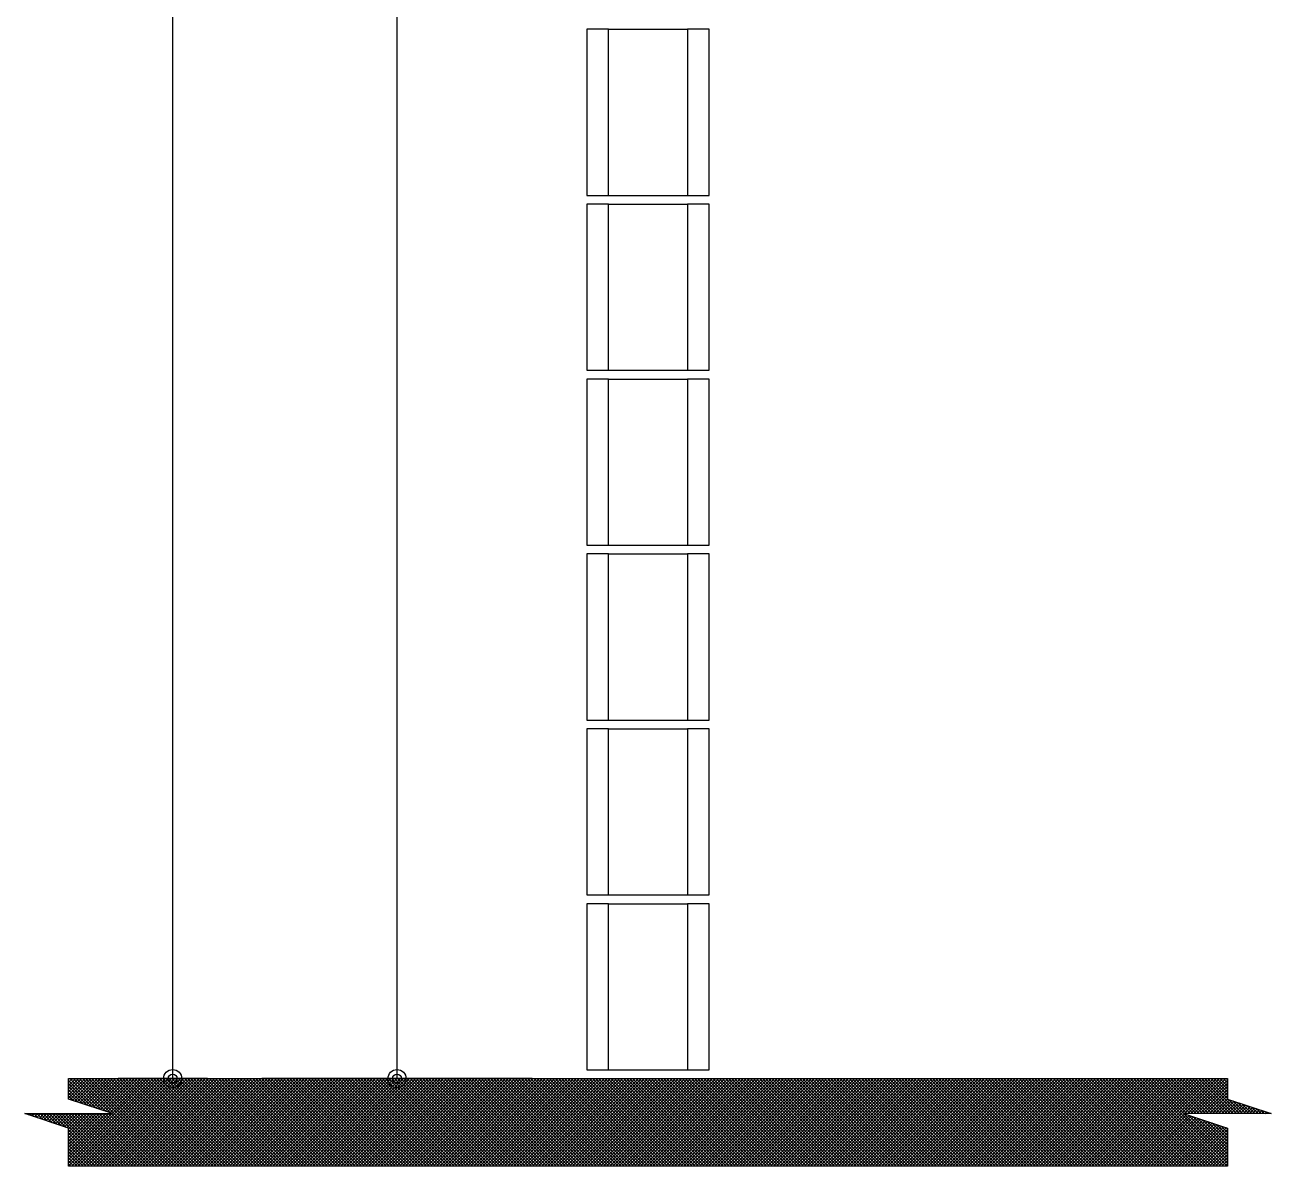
# Model space of a CAD drawing. Extents: x 0 to 119, y 0 to 84.
# Drawn here: x 7.16 to 12.86, y 35.21 to 40.43 of the extents above; entities that cross this region are included whole.
import ezdxf

# ---------------------------------------------------------------- set-up
doc = ezdxf.new("R2010")
doc.units = 0
doc.header["$MEASUREMENT"] = 0
for name, color, linetype in [('10', 252, 'CONTINUOUS'), ('29', 9, 'CONTINUOUS'), ('32', 250, 'CONTINUOUS'), ('6', 178, 'CONTINUOUS')]:
    doc.layers.add(name, color=color, linetype=linetype)

msp = doc.modelspace()

# ---------------------------------------------------------------- linework, layer by layer
at = {"layer": '10', "color": 252, "linetype": 'Continuous'}
for p, q in [((9.833215, 40.409004), (10.193215, 40.409004)), ((9.833215, 39.649004), (10.193215, 39.649004)), ((9.833215, 39.609004), (10.193215, 39.609004)), ((9.833215, 38.849004), (10.193215, 38.849004)), ((9.833215, 38.809004), (10.193215, 38.809004)), ((9.833215, 38.049004), (10.193215, 38.049004)), ((9.833215, 38.009004), (10.193215, 38.009004)), ((9.833215, 37.249004), (10.193215, 37.249004)), ((9.833215, 37.209004), (10.193215, 37.209004)), ((9.833215, 36.449004), (10.193215, 36.449004)), ((9.833215, 36.409004), (10.193215, 36.409004)), ((9.833215, 35.649004), (10.193215, 35.649004))]:
    msp.add_line(p, q, dxfattribs=at)
for points in [[(9.733215, 39.649004), (9.833215, 39.649004), (9.833215, 40.409004), (9.733215, 40.409004), (9.733215, 39.649004)], [(10.193215, 39.649004), (10.293215, 39.649004), (10.293215, 40.409004), (10.193215, 40.409004), (10.193215, 39.649004)], [(9.733215, 38.849004), (9.833215, 38.849004), (9.833215, 39.609004), (9.733215, 39.609004), (9.733215, 38.849004)], [(10.193215, 38.849004), (10.293215, 38.849004), (10.293215, 39.609004), (10.193215, 39.609004), (10.193215, 38.849004)], [(9.733215, 38.049004), (9.833215, 38.049004), (9.833215, 38.809004), (9.733215, 38.809004), (9.733215, 38.049004)], [(10.193215, 38.049004), (10.293215, 38.049004), (10.293215, 38.809004), (10.193215, 38.809004), (10.193215, 38.049004)], [(9.733215, 37.249004), (9.833215, 37.249004), (9.833215, 38.009004), (9.733215, 38.009004), (9.733215, 37.249004)], [(10.193215, 37.249004), (10.293215, 37.249004), (10.293215, 38.009004), (10.193215, 38.009004), (10.193215, 37.249004)], [(9.733215, 36.449004), (9.833215, 36.449004), (9.833215, 37.209004), (9.733215, 37.209004), (9.733215, 36.449004)], [(10.193215, 36.449004), (10.293215, 36.449004), (10.293215, 37.209004), (10.193215, 37.209004), (10.193215, 36.449004)], [(9.733215, 35.649004), (9.833215, 35.649004), (9.833215, 36.409004), (9.733215, 36.409004), (9.733215, 35.649004)], [(10.193215, 35.649004), (10.293215, 35.649004), (10.293215, 36.409004), (10.193215, 36.409004), (10.193215, 35.649004)]]:
    msp.add_lwpolyline(points, dxfattribs=at)
at = {"layer": '29', "color": 9, "linetype": 'Continuous'}
for p, q in [((7.362879, 35.209004), (7.763139, 35.609004)), ((7.362879, 35.222886), (7.748997, 35.609004)), ((7.362879, 35.237028), (7.734855, 35.609004)), ((7.362879, 35.519871), (7.452012, 35.609004)), ((7.362879, 35.534013), (7.43787, 35.609004)), ((7.362879, 35.548155), (7.423728, 35.609004)), ((7.362879, 35.562298), (7.409586, 35.609004)), ((7.362879, 35.57644), (7.395444, 35.609004)), ((7.362879, 35.590582), (7.381302, 35.609004)), ((7.362879, 35.604724), (7.367159, 35.609004)), ((7.362879, 35.600929), (7.490766, 35.473042)), ((7.362879, 35.586787), (7.469553, 35.480113)), ((7.362879, 35.572645), (7.44834, 35.487184)), ((7.368946, 35.609004), (7.511979, 35.465971)), ((7.370335, 35.513185), (7.466154, 35.609004)), ((7.377281, 35.209004), (7.777281, 35.609004)), ((7.380942, 35.50965), (7.480297, 35.609004)), ((7.383088, 35.609004), (7.533193, 35.4589)), ((7.391423, 35.209004), (7.791423, 35.609004)), ((7.391549, 35.506114), (7.494439, 35.609004)), ((7.39723, 35.609004), (7.554406, 35.451829)), ((7.402155, 35.502579), (7.508581, 35.609004)), ((7.405566, 35.209004), (7.805566, 35.609004)), ((7.411372, 35.609004), (7.811372, 35.209004)), ((7.412762, 35.499043), (7.522723, 35.609004)), ((7.419708, 35.209004), (7.819708, 35.609004)), ((7.423368, 35.495508), (7.536865, 35.609004)), ((7.425514, 35.609004), (7.825514, 35.209004)), ((7.43385, 35.209004), (7.83385, 35.609004)), ((7.433975, 35.491972), (7.551007, 35.609004)), ((7.439657, 35.609004), (7.839657, 35.209004)), ((7.444582, 35.488437), (7.565149, 35.609004)), ((7.447992, 35.209004), (7.847992, 35.609004)), ((7.453799, 35.609004), (7.853799, 35.209004)), ((7.455188, 35.484901), (7.579291, 35.609004)), ((7.462134, 35.209004), (7.862134, 35.609004)), ((7.465795, 35.481366), (7.593434, 35.609004)), ((7.467941, 35.609004), (7.867941, 35.209004)), ((7.476276, 35.209004), (7.876276, 35.609004)), ((7.476401, 35.47783), (7.607576, 35.609004)), ((7.482083, 35.609004), (7.882083, 35.209004)), ((7.487008, 35.474294), (7.621718, 35.609004)), ((7.490418, 35.209004), (7.890418, 35.609004)), ((7.496225, 35.609004), (7.896225, 35.209004)), ((7.497615, 35.470759), (7.63586, 35.609004)), ((7.504561, 35.209004), (7.904561, 35.609004)), ((7.508221, 35.467223), (7.650002, 35.609004)), ((7.510367, 35.609004), (7.910367, 35.209004)), ((7.518703, 35.209004), (7.918703, 35.609004)), ((7.518828, 35.463688), (7.664144, 35.609004)), ((7.524509, 35.609004), (7.924509, 35.209004)), ((7.529435, 35.460152), (7.678286, 35.609004)), ((7.532845, 35.209004), (7.932845, 35.609004)), ((7.538652, 35.609004), (7.938652, 35.209004)), ((7.540041, 35.456617), (7.692429, 35.609004)), ((7.546987, 35.209004), (7.946987, 35.609004)), ((7.550648, 35.453081), (7.706571, 35.609004)), ((7.552794, 35.609004), (7.952794, 35.209004)), ((7.561129, 35.209004), (7.961129, 35.609004)), ((7.561254, 35.449546), (7.720713, 35.609004)), ((7.566936, 35.609004), (7.966936, 35.209004)), ((7.575271, 35.209004), (7.975271, 35.609004)), ((7.581078, 35.609004), (7.981078, 35.209004)), ((7.589413, 35.209004), (7.989413, 35.609004)), ((7.59522, 35.609004), (7.99522, 35.209004)), ((7.603556, 35.209004), (8.003556, 35.609004)), ((7.609362, 35.609004), (8.009362, 35.209004)), ((7.617698, 35.209004), (8.017698, 35.609004)), ((7.623504, 35.609004), (8.023504, 35.209004)), ((7.63184, 35.209004), (8.03184, 35.609004)), ((7.637646, 35.609004), (8.037646, 35.209004)), ((7.645982, 35.209004), (8.045982, 35.609004)), ((7.651789, 35.609004), (8.051789, 35.209004)), ((7.660124, 35.209004), (8.060124, 35.609004)), ((7.665931, 35.609004), (8.065931, 35.209004)), ((7.674266, 35.209004), (8.074266, 35.609004)), ((7.680073, 35.609004), (8.080073, 35.209004)), ((7.688408, 35.209004), (8.088408, 35.609004)), ((7.694215, 35.609004), (8.094215, 35.209004)), ((7.70255, 35.209004), (8.10255, 35.609004)), ((7.708357, 35.609004), (8.108357, 35.209004)), ((7.716693, 35.209004), (8.116693, 35.609004)), ((7.722499, 35.609004), (8.122499, 35.209004)), ((7.730835, 35.209004), (8.130835, 35.609004)), ((7.736641, 35.609004), (8.136641, 35.209004)), ((7.744977, 35.209004), (8.144977, 35.609004)), ((7.750784, 35.609004), (8.150784, 35.209004)), ((7.759119, 35.209004), (8.159119, 35.609004)), ((7.764926, 35.609004), (8.164926, 35.209004)), ((7.773261, 35.209004), (8.173261, 35.609004)), ((7.779068, 35.609004), (8.179068, 35.209004)), ((7.787403, 35.209004), (8.187403, 35.609004)), ((7.79321, 35.609004), (8.19321, 35.209004)), ((7.801545, 35.209004), (8.201545, 35.609004)), ((7.807352, 35.609004), (8.207352, 35.209004)), ((7.815688, 35.209004), (8.215688, 35.609004)), ((7.821494, 35.609004), (8.221494, 35.209004)), ((7.82983, 35.209004), (8.22983, 35.609004)), ((7.835636, 35.609004), (8.235636, 35.209004)), ((7.843972, 35.209004), (8.243972, 35.609004)), ((7.849779, 35.609004), (8.249779, 35.209004)), ((7.858114, 35.209004), (8.258114, 35.609004)), ((7.863921, 35.609004), (8.263921, 35.209004)), ((7.872256, 35.209004), (8.272256, 35.609004)), ((7.878063, 35.609004), (8.278063, 35.209004)), ((7.886398, 35.209004), (8.286398, 35.609004)), ((7.892205, 35.609004), (8.292205, 35.209004)), ((7.90054, 35.209004), (8.30054, 35.609004)), ((7.906347, 35.609004), (8.306347, 35.209004)), ((7.914683, 35.209004), (8.314683, 35.609004)), ((7.920489, 35.609004), (8.320489, 35.209004)), ((7.928825, 35.209004), (8.328825, 35.609004)), ((7.934631, 35.609004), (8.334631, 35.209004)), ((7.942967, 35.209004), (8.342967, 35.609004)), ((7.948773, 35.609004), (8.348773, 35.209004)), ((7.957109, 35.209004), (8.357109, 35.609004)), ((7.962916, 35.609004), (8.362916, 35.209004)), ((7.971251, 35.209004), (8.371251, 35.609004)), ((7.977058, 35.609004), (8.377058, 35.209004)), ((7.985393, 35.209004), (8.385393, 35.609004)), ((7.9912, 35.609004), (8.3912, 35.209004)), ((7.999535, 35.209004), (8.399535, 35.609004)), ((8.005342, 35.609004), (8.405342, 35.209004)), ((8.013677, 35.209004), (8.413677, 35.609004)), ((8.019484, 35.609004), (8.419484, 35.209004)), ((8.02782, 35.209004), (8.42782, 35.609004)), ((8.033626, 35.609004), (8.433626, 35.209004)), ((8.041962, 35.209004), (8.441962, 35.609004)), ((8.047768, 35.609004), (8.447768, 35.209004)), ((8.056104, 35.209004), (8.456104, 35.609004)), ((8.061911, 35.609004), (8.461911, 35.209004)), ((8.070246, 35.209004), (8.470246, 35.609004)), ((8.076053, 35.609004), (8.476053, 35.209004)), ((8.084388, 35.209004), (8.484388, 35.609004)), ((8.090195, 35.609004), (8.490195, 35.209004)), ((8.09853, 35.209004), (8.49853, 35.609004)), ((8.104337, 35.609004), (8.504337, 35.209004)), ((8.112672, 35.209004), (8.512672, 35.609004)), ((8.118479, 35.609004), (8.518479, 35.209004)), ((8.126815, 35.209004), (8.526815, 35.609004)), ((8.132621, 35.609004), (8.532621, 35.209004)), ((8.140957, 35.209004), (8.540957, 35.609004)), ((8.146763, 35.609004), (8.546763, 35.209004)), ((8.155099, 35.209004), (8.555099, 35.609004)), ((8.160905, 35.609004), (8.560905, 35.209004)), ((8.169241, 35.209004), (8.569241, 35.609004)), ((8.175048, 35.609004), (8.575048, 35.209004)), ((8.183383, 35.209004), (8.583383, 35.609004)), ((8.18919, 35.609004), (8.58919, 35.209004)), ((8.197525, 35.209004), (8.597525, 35.609004)), ((8.203332, 35.609004), (8.603332, 35.209004)), ((8.211667, 35.209004), (8.611667, 35.609004)), ((8.217474, 35.609004), (8.617474, 35.209004)), ((8.225809, 35.209004), (8.625809, 35.609004)), ((8.231616, 35.609004), (8.631616, 35.209004)), ((8.239952, 35.209004), (8.639952, 35.609004)), ((8.245758, 35.609004), (8.645758, 35.209004)), ((8.254094, 35.209004), (8.654094, 35.609004)), ((8.2599, 35.609004), (8.6599, 35.209004)), ((8.268236, 35.209004), (8.668236, 35.609004)), ((8.274043, 35.609004), (8.674043, 35.209004)), ((8.282378, 35.209004), (8.682378, 35.609004)), ((8.288185, 35.609004), (8.688185, 35.209004)), ((8.29652, 35.209004), (8.69652, 35.609004)), ((8.302327, 35.609004), (8.702327, 35.209004)), ((8.310662, 35.209004), (8.710662, 35.609004)), ((8.316469, 35.609004), (8.716469, 35.209004)), ((8.324804, 35.209004), (8.724804, 35.609004)), ((8.330611, 35.609004), (8.730611, 35.209004)), ((8.338947, 35.209004), (8.738947, 35.609004)), ((8.344753, 35.609004), (8.744753, 35.209004)), ((8.353089, 35.209004), (8.753089, 35.609004)), ((8.358895, 35.609004), (8.758895, 35.209004)), ((8.367231, 35.209004), (8.767231, 35.609004)), ((8.373038, 35.609004), (8.773038, 35.209004)), ((8.381373, 35.209004), (8.781373, 35.609004)), ((8.38718, 35.609004), (8.78718, 35.209004)), ((8.395515, 35.209004), (8.795515, 35.609004)), ((8.401322, 35.609004), (8.801322, 35.209004)), ((8.409657, 35.209004), (8.809657, 35.609004)), ((8.415464, 35.609004), (8.815464, 35.209004)), ((8.423799, 35.209004), (8.823799, 35.609004)), ((8.429606, 35.609004), (8.829606, 35.209004)), ((8.437942, 35.209004), (8.837942, 35.609004)), ((8.443748, 35.609004), (8.843748, 35.209004)), ((8.452084, 35.209004), (8.852084, 35.609004)), ((8.45789, 35.609004), (8.85789, 35.209004)), ((8.466226, 35.209004), (8.866226, 35.609004)), ((8.472032, 35.609004), (8.872032, 35.209004)), ((8.480368, 35.209004), (8.880368, 35.609004)), ((8.486175, 35.609004), (8.886175, 35.209004)), ((8.49451, 35.209004), (8.89451, 35.609004)), ((8.500317, 35.609004), (8.900317, 35.209004)), ((8.508652, 35.209004), (8.908652, 35.609004)), ((8.514459, 35.609004), (8.914459, 35.209004)), ((8.522794, 35.209004), (8.922794, 35.609004)), ((8.528601, 35.609004), (8.928601, 35.209004)), ((8.536936, 35.209004), (8.936936, 35.609004)), ((8.542743, 35.609004), (8.942743, 35.209004)), ((8.551079, 35.209004), (8.951079, 35.609004)), ((8.556885, 35.609004), (8.956885, 35.209004)), ((8.565221, 35.209004), (8.965221, 35.609004)), ((8.571027, 35.609004), (8.971027, 35.209004)), ((8.579363, 35.209004), (8.979363, 35.609004)), ((8.58517, 35.609004), (8.98517, 35.209004)), ((8.593505, 35.209004), (8.993505, 35.609004)), ((8.599312, 35.609004), (8.999312, 35.209004)), ((8.607647, 35.209004), (9.007647, 35.609004)), ((8.613454, 35.609004), (9.013454, 35.209004)), ((8.621789, 35.209004), (9.021789, 35.609004)), ((8.627596, 35.609004), (9.027596, 35.209004)), ((8.635931, 35.209004), (9.035931, 35.609004)), ((8.641738, 35.609004), (9.041738, 35.209004)), ((8.650074, 35.209004), (9.050074, 35.609004)), ((8.65588, 35.609004), (9.05588, 35.209004)), ((8.664216, 35.209004), (9.064216, 35.609004)), ((8.670022, 35.609004), (9.070022, 35.209004)), ((8.678358, 35.209004), (9.078358, 35.609004)), ((8.684165, 35.609004), (9.084165, 35.209004)), ((8.6925, 35.209004), (9.0925, 35.609004)), ((8.698307, 35.609004), (9.098307, 35.209004)), ((8.706642, 35.209004), (9.106642, 35.609004)), ((8.712449, 35.609004), (9.112449, 35.209004)), ((8.720784, 35.209004), (9.120784, 35.609004)), ((8.726591, 35.609004), (9.126591, 35.209004)), ((8.734926, 35.209004), (9.134926, 35.609004)), ((8.740733, 35.609004), (9.140733, 35.209004)), ((8.749069, 35.209004), (9.149069, 35.609004)), ((8.754875, 35.609004), (9.154875, 35.209004)), ((8.763211, 35.209004), (9.163211, 35.609004)), ((8.769017, 35.609004), (9.169017, 35.209004)), ((8.777353, 35.209004), (9.177353, 35.609004)), ((8.783159, 35.609004), (9.183159, 35.209004)), ((8.791495, 35.209004), (9.191495, 35.609004)), ((8.797302, 35.609004), (9.197302, 35.209004)), ((8.805637, 35.209004), (9.205637, 35.609004)), ((8.811444, 35.609004), (9.211444, 35.209004)), ((8.819779, 35.209004), (9.219779, 35.609004)), ((8.825586, 35.609004), (9.225586, 35.209004)), ((8.833921, 35.209004), (9.233921, 35.609004)), ((8.839728, 35.609004), (9.239728, 35.209004)), ((8.848063, 35.209004), (9.248063, 35.609004)), ((8.85387, 35.609004), (9.25387, 35.209004)), ((8.862206, 35.209004), (9.262206, 35.609004)), ((8.868012, 35.609004), (9.268012, 35.209004)), ((8.876348, 35.209004), (9.276348, 35.609004)), ((8.882154, 35.609004), (9.282154, 35.209004)), ((8.89049, 35.209004), (9.29049, 35.609004)), ((8.896297, 35.609004), (9.296297, 35.209004)), ((8.904632, 35.209004), (9.304632, 35.609004)), ((8.910439, 35.609004), (9.310439, 35.209004)), ((8.918774, 35.209004), (9.318774, 35.609004)), ((8.924581, 35.609004), (9.324581, 35.209004)), ((8.932916, 35.209004), (9.332916, 35.609004)), ((8.938723, 35.609004), (9.338723, 35.209004)), ((8.947058, 35.209004), (9.347058, 35.609004)), ((8.952865, 35.609004), (9.352865, 35.209004)), ((8.961201, 35.209004), (9.361201, 35.609004)), ((8.967007, 35.609004), (9.367007, 35.209004)), ((8.975343, 35.209004), (9.375343, 35.609004)), ((8.981149, 35.609004), (9.381149, 35.209004)), ((8.989485, 35.209004), (9.389485, 35.609004)), ((8.995291, 35.609004), (9.395291, 35.209004)), ((9.003627, 35.209004), (9.403627, 35.609004)), ((9.009434, 35.609004), (9.409434, 35.209004)), ((9.017769, 35.209004), (9.417769, 35.609004)), ((9.023576, 35.609004), (9.423576, 35.209004)), ((9.031911, 35.209004), (9.431911, 35.609004)), ((9.037718, 35.609004), (9.437718, 35.209004)), ((9.046053, 35.209004), (9.446053, 35.609004)), ((9.05186, 35.609004), (9.45186, 35.209004)), ((9.060195, 35.209004), (9.460195, 35.609004)), ((9.066002, 35.609004), (9.466002, 35.209004)), ((9.074338, 35.209004), (9.474338, 35.609004)), ((9.080144, 35.609004), (9.480144, 35.209004)), ((9.08848, 35.209004), (9.48848, 35.609004)), ((9.094286, 35.609004), (9.494286, 35.209004)), ((9.102622, 35.209004), (9.502622, 35.609004)), ((9.108429, 35.609004), (9.508429, 35.209004)), ((9.116764, 35.209004), (9.516764, 35.609004)), ((9.122571, 35.609004), (9.522571, 35.209004)), ((9.130906, 35.209004), (9.530906, 35.609004)), ((9.136713, 35.609004), (9.536713, 35.209004)), ((9.145048, 35.209004), (9.545048, 35.609004)), ((9.150855, 35.609004), (9.550855, 35.209004)), ((9.15919, 35.209004), (9.55919, 35.609004)), ((9.164997, 35.609004), (9.564997, 35.209004)), ((9.173333, 35.209004), (9.573333, 35.609004)), ((9.179139, 35.609004), (9.579139, 35.209004)), ((9.187475, 35.209004), (9.587475, 35.609004)), ((9.193281, 35.609004), (9.593281, 35.209004)), ((9.201617, 35.209004), (9.601617, 35.609004)), ((9.207424, 35.609004), (9.607424, 35.209004)), ((9.215759, 35.209004), (9.615759, 35.609004)), ((9.221566, 35.609004), (9.621566, 35.209004)), ((9.229901, 35.209004), (9.629901, 35.609004)), ((9.235708, 35.609004), (9.635708, 35.209004)), ((9.244043, 35.209004), (9.644043, 35.609004)), ((9.24985, 35.609004), (9.64985, 35.209004)), ((9.258185, 35.209004), (9.658185, 35.609004)), ((9.263992, 35.609004), (9.663992, 35.209004)), ((9.272328, 35.209004), (9.672328, 35.609004)), ((9.278134, 35.609004), (9.678134, 35.209004)), ((9.28647, 35.209004), (9.68647, 35.609004)), ((9.292276, 35.609004), (9.692276, 35.209004)), ((9.300612, 35.209004), (9.700612, 35.609004)), ((9.306418, 35.609004), (9.706418, 35.209004)), ((9.314754, 35.209004), (9.714754, 35.609004)), ((9.320561, 35.609004), (9.720561, 35.209004)), ((9.328896, 35.209004), (9.728896, 35.609004)), ((9.334703, 35.609004), (9.734703, 35.209004)), ((9.343038, 35.209004), (9.743038, 35.609004)), ((9.348845, 35.609004), (9.748845, 35.209004)), ((9.35718, 35.209004), (9.75718, 35.609004)), ((9.362987, 35.609004), (9.762987, 35.209004)), ((9.371322, 35.209004), (9.771322, 35.609004)), ((9.377129, 35.609004), (9.777129, 35.209004)), ((9.385465, 35.209004), (9.785465, 35.609004)), ((9.391271, 35.609004), (9.791271, 35.209004)), ((9.399607, 35.209004), (9.799607, 35.609004)), ((9.405413, 35.609004), (9.805413, 35.209004)), ((9.413749, 35.209004), (9.813749, 35.609004)), ((9.419556, 35.609004), (9.819556, 35.209004)), ((9.427891, 35.209004), (9.827891, 35.609004)), ((9.433698, 35.609004), (9.833698, 35.209004)), ((9.442033, 35.209004), (9.842033, 35.609004)), ((9.44784, 35.609004), (9.84784, 35.209004)), ((9.456175, 35.209004), (9.856175, 35.609004)), ((9.461982, 35.609004), (9.861982, 35.209004)), ((9.470317, 35.209004), (9.870317, 35.609004)), ((9.476124, 35.609004), (9.876124, 35.209004)), ((9.48446, 35.209004), (9.88446, 35.609004)), ((9.490266, 35.609004), (9.890266, 35.209004)), ((9.498602, 35.209004), (9.898602, 35.609004)), ((9.504408, 35.609004), (9.904408, 35.209004)), ((9.512744, 35.209004), (9.912744, 35.609004)), ((9.518551, 35.609004), (9.918551, 35.209004)), ((9.526886, 35.209004), (9.926886, 35.609004)), ((9.532693, 35.609004), (9.932693, 35.209004)), ((9.541028, 35.209004), (9.941028, 35.609004)), ((9.546835, 35.609004), (9.946835, 35.209004)), ((9.55517, 35.209004), (9.95517, 35.609004)), ((9.560977, 35.609004), (9.960977, 35.209004)), ((9.569312, 35.209004), (9.969312, 35.609004)), ((9.575119, 35.609004), (9.975119, 35.209004)), ((9.583455, 35.209004), (9.983455, 35.609004)), ((9.589261, 35.609004), (9.989261, 35.209004)), ((9.597597, 35.209004), (9.997597, 35.609004)), ((9.603403, 35.609004), (10.003403, 35.209004)), ((9.611739, 35.209004), (10.011739, 35.609004)), ((9.617545, 35.609004), (10.017545, 35.209004)), ((9.625881, 35.209004), (10.025881, 35.609004)), ((9.631688, 35.609004), (10.031688, 35.209004)), ((9.640023, 35.209004), (10.040023, 35.609004)), ((9.64583, 35.609004), (10.04583, 35.209004)), ((9.654165, 35.209004), (10.054165, 35.609004)), ((9.659972, 35.609004), (10.059972, 35.209004)), ((9.668307, 35.209004), (10.068307, 35.609004)), ((9.674114, 35.609004), (10.074114, 35.209004)), ((9.682449, 35.209004), (10.082449, 35.609004)), ((9.688256, 35.609004), (10.088256, 35.209004)), ((9.696592, 35.209004), (10.096592, 35.609004)), ((9.702398, 35.609004), (10.102398, 35.209004)), ((9.710734, 35.209004), (10.110734, 35.609004)), ((9.71654, 35.609004), (10.11654, 35.209004)), ((9.724876, 35.209004), (10.124876, 35.609004)), ((9.730683, 35.609004), (10.130683, 35.209004)), ((9.739018, 35.209004), (10.139018, 35.609004)), ((9.744825, 35.609004), (10.144825, 35.209004)), ((9.75316, 35.209004), (10.15316, 35.609004)), ((9.758967, 35.609004), (10.158967, 35.209004)), ((9.767302, 35.209004), (10.167302, 35.609004)), ((9.773109, 35.609004), (10.173109, 35.209004)), ((9.781444, 35.209004), (10.181444, 35.609004)), ((9.787251, 35.609004), (10.187251, 35.209004)), ((9.795587, 35.209004), (10.195587, 35.609004)), ((9.801393, 35.609004), (10.201393, 35.209004)), ((9.809729, 35.209004), (10.209729, 35.609004)), ((9.815535, 35.609004), (10.215535, 35.209004)), ((9.823871, 35.209004), (10.223871, 35.609004)), ((9.829678, 35.609004), (10.229678, 35.209004)), ((9.838013, 35.209004), (10.238013, 35.609004)), ((9.84382, 35.609004), (10.24382, 35.209004)), ((9.852155, 35.209004), (10.252155, 35.609004)), ((9.857962, 35.609004), (10.257962, 35.209004)), ((9.866297, 35.209004), (10.266297, 35.609004)), ((9.872104, 35.609004), (10.272104, 35.209004)), ((9.880439, 35.209004), (10.280439, 35.609004)), ((9.886246, 35.609004), (10.286246, 35.209004)), ((9.894581, 35.209004), (10.294581, 35.609004)), ((9.900388, 35.609004), (10.300388, 35.209004)), ((9.908724, 35.209004), (10.308724, 35.609004)), ((9.91453, 35.609004), (10.31453, 35.209004)), ((9.922866, 35.209004), (10.322866, 35.609004)), ((9.928672, 35.609004), (10.328672, 35.209004)), ((9.937008, 35.209004), (10.337008, 35.609004)), ((9.942815, 35.609004), (10.342815, 35.209004)), ((9.95115, 35.209004), (10.35115, 35.609004)), ((9.956957, 35.609004), (10.356957, 35.209004)), ((9.965292, 35.209004), (10.365292, 35.609004)), ((9.971099, 35.609004), (10.371099, 35.209004)), ((9.979434, 35.209004), (10.379434, 35.609004)), ((9.985241, 35.609004), (10.385241, 35.209004)), ((9.993576, 35.209004), (10.393576, 35.609004)), ((9.999383, 35.609004), (10.399383, 35.209004)), ((10.007719, 35.209004), (10.407719, 35.609004)), ((10.013525, 35.609004), (10.413525, 35.209004)), ((10.021861, 35.209004), (10.421861, 35.609004)), ((10.027667, 35.609004), (10.427667, 35.209004)), ((10.036003, 35.209004), (10.436003, 35.609004)), ((10.04181, 35.609004), (10.44181, 35.209004)), ((10.050145, 35.209004), (10.450145, 35.609004)), ((10.055952, 35.609004), (10.455952, 35.209004)), ((10.064287, 35.209004), (10.464287, 35.609004)), ((10.070094, 35.609004), (10.470094, 35.209004)), ((10.078429, 35.209004), (10.478429, 35.609004)), ((10.084236, 35.609004), (10.484236, 35.209004)), ((10.092571, 35.209004), (10.492571, 35.609004)), ((10.098378, 35.609004), (10.498378, 35.209004)), ((10.106714, 35.209004), (10.506714, 35.609004)), ((10.11252, 35.609004), (10.51252, 35.209004)), ((10.120856, 35.209004), (10.520856, 35.609004)), ((10.126662, 35.609004), (10.526662, 35.209004)), ((10.134998, 35.209004), (10.534998, 35.609004)), ((10.140804, 35.609004), (10.540804, 35.209004)), ((10.14914, 35.209004), (10.54914, 35.609004)), ((10.154947, 35.609004), (10.554947, 35.209004)), ((10.163282, 35.209004), (10.563282, 35.609004)), ((10.169089, 35.609004), (10.569089, 35.209004)), ((10.177424, 35.209004), (10.577424, 35.609004)), ((10.183231, 35.609004), (10.583231, 35.209004)), ((10.191566, 35.209004), (10.591566, 35.609004)), ((10.197373, 35.609004), (10.597373, 35.209004)), ((10.205708, 35.209004), (10.605708, 35.609004)), ((10.211515, 35.609004), (10.611515, 35.209004)), ((10.219851, 35.209004), (10.619851, 35.609004)), ((10.225657, 35.609004), (10.625657, 35.209004)), ((10.233993, 35.209004), (10.633993, 35.609004)), ((10.239799, 35.609004), (10.639799, 35.209004)), ((10.248135, 35.209004), (10.648135, 35.609004)), ((10.253942, 35.609004), (10.653942, 35.209004)), ((10.262277, 35.209004), (10.662277, 35.609004)), ((10.268084, 35.609004), (10.668084, 35.209004)), ((10.276419, 35.209004), (10.676419, 35.609004)), ((10.282226, 35.609004), (10.682226, 35.209004)), ((10.290561, 35.209004), (10.690561, 35.609004)), ((10.296368, 35.609004), (10.696368, 35.209004)), ((10.304703, 35.209004), (10.704703, 35.609004)), ((10.31051, 35.609004), (10.71051, 35.209004)), ((10.318846, 35.209004), (10.718846, 35.609004)), ((10.324652, 35.609004), (10.724652, 35.209004)), ((10.332988, 35.209004), (10.732988, 35.609004)), ((10.338794, 35.609004), (10.738794, 35.209004)), ((10.34713, 35.209004), (10.74713, 35.609004)), ((10.352937, 35.609004), (10.752937, 35.209004)), ((10.361272, 35.209004), (10.761272, 35.609004)), ((10.367079, 35.609004), (10.767079, 35.209004)), ((10.375414, 35.209004), (10.775414, 35.609004)), ((10.381221, 35.609004), (10.781221, 35.209004)), ((10.389556, 35.209004), (10.789556, 35.609004)), ((10.395363, 35.609004), (10.795363, 35.209004)), ((10.403698, 35.209004), (10.803698, 35.609004)), ((10.409505, 35.609004), (10.809505, 35.209004)), ((10.417841, 35.209004), (10.817841, 35.609004)), ((10.423647, 35.609004), (10.823647, 35.209004)), ((10.431983, 35.209004), (10.831983, 35.609004)), ((10.437789, 35.609004), (10.837789, 35.209004)), ((10.446125, 35.209004), (10.846125, 35.609004)), ((10.451931, 35.609004), (10.851931, 35.209004)), ((10.460267, 35.209004), (10.860267, 35.609004)), ((10.466074, 35.609004), (10.866074, 35.209004)), ((10.474409, 35.209004), (10.874409, 35.609004)), ((10.480216, 35.609004), (10.880216, 35.209004)), ((10.488551, 35.209004), (10.888551, 35.609004)), ((10.494358, 35.609004), (10.894358, 35.209004)), ((10.502693, 35.209004), (10.902693, 35.609004)), ((10.5085, 35.609004), (10.9085, 35.209004)), ((10.516835, 35.209004), (10.916835, 35.609004)), ((10.522642, 35.609004), (10.922642, 35.209004)), ((10.530978, 35.209004), (10.930978, 35.609004)), ((10.536784, 35.609004), (10.936784, 35.209004)), ((10.54512, 35.209004), (10.94512, 35.609004)), ((10.550926, 35.609004), (10.950926, 35.209004)), ((10.559262, 35.209004), (10.959262, 35.609004)), ((10.565069, 35.609004), (10.965069, 35.209004)), ((10.573404, 35.209004), (10.973404, 35.609004)), ((10.579211, 35.609004), (10.979211, 35.209004)), ((10.587546, 35.209004), (10.987546, 35.609004)), ((10.593353, 35.609004), (10.993353, 35.209004)), ((10.601688, 35.209004), (11.001688, 35.609004)), ((10.607495, 35.609004), (11.007495, 35.209004)), ((10.61583, 35.209004), (11.01583, 35.609004)), ((10.621637, 35.609004), (11.021637, 35.209004)), ((10.629973, 35.209004), (11.029973, 35.609004)), ((10.635779, 35.609004), (11.035779, 35.209004)), ((10.644115, 35.209004), (11.044115, 35.609004)), ((10.649921, 35.609004), (11.049921, 35.209004)), ((10.658257, 35.209004), (11.058257, 35.609004)), ((10.664064, 35.609004), (11.064064, 35.209004)), ((10.672399, 35.209004), (11.072399, 35.609004)), ((10.678206, 35.609004), (11.078206, 35.209004)), ((10.686541, 35.209004), (11.086541, 35.609004)), ((10.692348, 35.609004), (11.092348, 35.209004)), ((10.700683, 35.209004), (11.100683, 35.609004)), ((10.70649, 35.609004), (11.10649, 35.209004)), ((10.714825, 35.209004), (11.114825, 35.609004)), ((10.720632, 35.609004), (11.120632, 35.209004)), ((10.728967, 35.209004), (11.128967, 35.609004)), ((10.734774, 35.609004), (11.134774, 35.209004)), ((10.74311, 35.209004), (11.14311, 35.609004)), ((10.748916, 35.609004), (11.148916, 35.209004)), ((10.757252, 35.209004), (11.157252, 35.609004)), ((10.763058, 35.609004), (11.163058, 35.209004)), ((10.771394, 35.209004), (11.171394, 35.609004)), ((10.777201, 35.609004), (11.177201, 35.209004)), ((10.785536, 35.209004), (11.185536, 35.609004)), ((10.791343, 35.609004), (11.191343, 35.209004)), ((10.799678, 35.209004), (11.199678, 35.609004)), ((10.805485, 35.609004), (11.205485, 35.209004)), ((10.81382, 35.209004), (11.21382, 35.609004)), ((10.819627, 35.609004), (11.219627, 35.209004)), ((10.827962, 35.209004), (11.227962, 35.609004)), ((10.833769, 35.609004), (11.233769, 35.209004)), ((10.842105, 35.209004), (11.242105, 35.609004)), ((10.847911, 35.609004), (11.247911, 35.209004)), ((10.856247, 35.209004), (11.256247, 35.609004)), ((10.862053, 35.609004), (11.262053, 35.209004)), ((10.870389, 35.209004), (11.270389, 35.609004)), ((10.876196, 35.609004), (11.276196, 35.209004)), ((10.884531, 35.209004), (11.284531, 35.609004)), ((10.890338, 35.609004), (11.290338, 35.209004)), ((10.898673, 35.209004), (11.298673, 35.609004)), ((10.90448, 35.609004), (11.30448, 35.209004)), ((10.912815, 35.209004), (11.312815, 35.609004)), ((10.918622, 35.609004), (11.318622, 35.209004)), ((10.926957, 35.209004), (11.326957, 35.609004)), ((10.932764, 35.609004), (11.332764, 35.209004)), ((10.9411, 35.209004), (11.3411, 35.609004)), ((10.946906, 35.609004), (11.346906, 35.209004)), ((10.955242, 35.209004), (11.355242, 35.609004)), ((10.961048, 35.609004), (11.361048, 35.209004)), ((10.969384, 35.209004), (11.369384, 35.609004)), ((10.97519, 35.609004), (11.37519, 35.209004)), ((10.983526, 35.209004), (11.383526, 35.609004)), ((10.989333, 35.609004), (11.389333, 35.209004)), ((10.997668, 35.209004), (11.397668, 35.609004)), ((11.003475, 35.609004), (11.403475, 35.209004)), ((11.01181, 35.209004), (11.41181, 35.609004)), ((11.017617, 35.609004), (11.417617, 35.209004)), ((11.025952, 35.209004), (11.425952, 35.609004)), ((11.031759, 35.609004), (11.431759, 35.209004)), ((11.040094, 35.209004), (11.440094, 35.609004)), ((11.045901, 35.609004), (11.445901, 35.209004)), ((11.054237, 35.209004), (11.454237, 35.609004)), ((11.060043, 35.609004), (11.460043, 35.209004)), ((11.068379, 35.209004), (11.468379, 35.609004)), ((11.074185, 35.609004), (11.474185, 35.209004)), ((11.082521, 35.209004), (11.482521, 35.609004)), ((11.088328, 35.609004), (11.488328, 35.209004)), ((11.096663, 35.209004), (11.496663, 35.609004)), ((11.10247, 35.609004), (11.50247, 35.209004)), ((11.110805, 35.209004), (11.510805, 35.609004)), ((11.116612, 35.609004), (11.516612, 35.209004)), ((11.124947, 35.209004), (11.524947, 35.609004)), ((11.130754, 35.609004), (11.530754, 35.209004)), ((11.139089, 35.209004), (11.539089, 35.609004)), ((11.144896, 35.609004), (11.544896, 35.209004)), ((11.153232, 35.209004), (11.553232, 35.609004)), ((11.159038, 35.609004), (11.559038, 35.209004)), ((11.167374, 35.209004), (11.567374, 35.609004)), ((11.17318, 35.609004), (11.57318, 35.209004)), ((11.181516, 35.209004), (11.581516, 35.609004)), ((11.187323, 35.609004), (11.587323, 35.209004)), ((11.195658, 35.209004), (11.595658, 35.609004)), ((11.201465, 35.609004), (11.601465, 35.209004)), ((11.2098, 35.209004), (11.6098, 35.609004)), ((11.215607, 35.609004), (11.615607, 35.209004)), ((11.223942, 35.209004), (11.623942, 35.609004)), ((11.229749, 35.609004), (11.629749, 35.209004)), ((11.238084, 35.209004), (11.638084, 35.609004)), ((11.243891, 35.609004), (11.643891, 35.209004)), ((11.252227, 35.209004), (11.652227, 35.609004)), ((11.258033, 35.609004), (11.658033, 35.209004)), ((11.266369, 35.209004), (11.666369, 35.609004)), ((11.272175, 35.609004), (11.672175, 35.209004)), ((11.280511, 35.209004), (11.680511, 35.609004)), ((11.286317, 35.609004), (11.686317, 35.209004)), ((11.294653, 35.209004), (11.694653, 35.609004)), ((11.30046, 35.609004), (11.70046, 35.209004)), ((11.308795, 35.209004), (11.708795, 35.609004)), ((11.314602, 35.609004), (11.714602, 35.209004)), ((11.322937, 35.209004), (11.722937, 35.609004)), ((11.328744, 35.609004), (11.728744, 35.209004)), ((11.337079, 35.209004), (11.737079, 35.609004)), ((11.342886, 35.609004), (11.742886, 35.209004)), ((11.351221, 35.209004), (11.751221, 35.609004)), ((11.357028, 35.609004), (11.757028, 35.209004)), ((11.365364, 35.209004), (11.765364, 35.609004)), ((11.37117, 35.609004), (11.77117, 35.209004)), ((11.379506, 35.209004), (11.779506, 35.609004)), ((11.385312, 35.609004), (11.785312, 35.209004)), ((11.393648, 35.209004), (11.793648, 35.609004)), ((11.399455, 35.609004), (11.799455, 35.209004)), ((11.40779, 35.209004), (11.80779, 35.609004)), ((11.413597, 35.609004), (11.813597, 35.209004)), ((11.421932, 35.209004), (11.821932, 35.609004)), ((11.427739, 35.609004), (11.827739, 35.209004)), ((11.436074, 35.209004), (11.836074, 35.609004)), ((11.441881, 35.609004), (11.841881, 35.209004)), ((11.450216, 35.209004), (11.850216, 35.609004)), ((11.456023, 35.609004), (11.856023, 35.209004)), ((11.464359, 35.209004), (11.864359, 35.609004)), ((11.470165, 35.609004), (11.870165, 35.209004)), ((11.478501, 35.209004), (11.878501, 35.609004)), ((11.484307, 35.609004), (11.884307, 35.209004)), ((11.492643, 35.209004), (11.892643, 35.609004)), ((11.49845, 35.609004), (11.89845, 35.209004)), ((11.506785, 35.209004), (11.906785, 35.609004)), ((11.512592, 35.609004), (11.912592, 35.209004)), ((11.520927, 35.209004), (11.920927, 35.609004)), ((11.526734, 35.609004), (11.926734, 35.209004)), ((11.535069, 35.209004), (11.935069, 35.609004)), ((11.540876, 35.609004), (11.940876, 35.209004)), ((11.549211, 35.209004), (11.949211, 35.609004)), ((11.555018, 35.609004), (11.955018, 35.209004)), ((11.563353, 35.209004), (11.963353, 35.609004)), ((11.56916, 35.609004), (11.96916, 35.209004)), ((11.577496, 35.209004), (11.977496, 35.609004)), ((11.583302, 35.609004), (11.983302, 35.209004)), ((11.591638, 35.209004), (11.991638, 35.609004)), ((11.597444, 35.609004), (11.997444, 35.209004)), ((11.60578, 35.209004), (12.00578, 35.609004)), ((11.611587, 35.609004), (12.011587, 35.209004)), ((11.619922, 35.209004), (12.019922, 35.609004)), ((11.625729, 35.609004), (12.025729, 35.209004)), ((11.634064, 35.209004), (12.034064, 35.609004)), ((11.639871, 35.609004), (12.039871, 35.209004)), ((11.648206, 35.209004), (12.048206, 35.609004)), ((11.654013, 35.609004), (12.054013, 35.209004)), ((11.662348, 35.209004), (12.062348, 35.609004)), ((11.668155, 35.609004), (12.068155, 35.209004)), ((11.676491, 35.209004), (12.076491, 35.609004)), ((11.682297, 35.609004), (12.082297, 35.209004)), ((11.690633, 35.209004), (12.090633, 35.609004)), ((11.696439, 35.609004), (12.096439, 35.209004)), ((11.704775, 35.209004), (12.104775, 35.609004)), ((11.710582, 35.609004), (12.110582, 35.209004)), ((11.718917, 35.209004), (12.118917, 35.609004)), ((11.724724, 35.609004), (12.124724, 35.209004)), ((11.733059, 35.209004), (12.133059, 35.609004)), ((11.738866, 35.609004), (12.138866, 35.209004)), ((11.747201, 35.209004), (12.147201, 35.609004)), ((11.753008, 35.609004), (12.153008, 35.209004)), ((11.761343, 35.209004), (12.161343, 35.609004)), ((11.76715, 35.609004), (12.16715, 35.209004)), ((11.775486, 35.209004), (12.175486, 35.609004)), ((11.781292, 35.609004), (12.181292, 35.209004)), ((11.789628, 35.209004), (12.189628, 35.609004)), ((11.795434, 35.609004), (12.195434, 35.209004)), ((11.80377, 35.209004), (12.20377, 35.609004)), ((11.809576, 35.609004), (12.209576, 35.209004)), ((11.817912, 35.209004), (12.217912, 35.609004)), ((11.823719, 35.609004), (12.223719, 35.209004)), ((11.832054, 35.209004), (12.232054, 35.609004)), ((11.837861, 35.609004), (12.237861, 35.209004)), ((11.846196, 35.209004), (12.246196, 35.609004)), ((11.852003, 35.609004), (12.252003, 35.209004)), ((11.860338, 35.209004), (12.260338, 35.609004)), ((11.866145, 35.609004), (12.266145, 35.209004)), ((11.87448, 35.209004), (12.27448, 35.609004)), ((11.880287, 35.609004), (12.280287, 35.209004)), ((11.888623, 35.209004), (12.288623, 35.609004)), ((11.894429, 35.609004), (12.294429, 35.209004)), ((11.902765, 35.209004), (12.302765, 35.609004)), ((11.908571, 35.609004), (12.308571, 35.209004)), ((11.916907, 35.209004), (12.316907, 35.609004)), ((11.922714, 35.609004), (12.322714, 35.209004)), ((11.931049, 35.209004), (12.331049, 35.609004)), ((11.936856, 35.609004), (12.336856, 35.209004)), ((11.945191, 35.209004), (12.345191, 35.609004)), ((11.950998, 35.609004), (12.350998, 35.209004)), ((11.959333, 35.209004), (12.359333, 35.609004)), ((11.96514, 35.609004), (12.36514, 35.209004)), ((11.973475, 35.209004), (12.373475, 35.609004)), ((11.979282, 35.609004), (12.379282, 35.209004)), ((11.987618, 35.209004), (12.387618, 35.609004)), ((11.993424, 35.609004), (12.393424, 35.209004)), ((12.00176, 35.209004), (12.40176, 35.609004)), ((12.007566, 35.609004), (12.407566, 35.209004)), ((12.015902, 35.209004), (12.415902, 35.609004)), ((12.021709, 35.609004), (12.421709, 35.209004)), ((12.030044, 35.209004), (12.430044, 35.609004)), ((12.035851, 35.609004), (12.435851, 35.209004)), ((12.044186, 35.209004), (12.444186, 35.609004)), ((12.049993, 35.609004), (12.449993, 35.209004)), ((12.058328, 35.209004), (12.458328, 35.609004)), ((12.064135, 35.609004), (12.464135, 35.209004)), ((12.07247, 35.209004), (12.47247, 35.609004)), ((12.078277, 35.609004), (12.478277, 35.209004)), ((12.086613, 35.209004), (12.486613, 35.609004)), ((12.092419, 35.609004), (12.492419, 35.209004)), ((12.100755, 35.209004), (12.500755, 35.609004)), ((12.106561, 35.609004), (12.506561, 35.209004)), ((12.114897, 35.209004), (12.514897, 35.609004)), ((12.120703, 35.609004), (12.520703, 35.209004)), ((12.129039, 35.209004), (12.529039, 35.609004)), ((12.134846, 35.609004), (12.534846, 35.209004)), ((12.143181, 35.209004), (12.543181, 35.609004)), ((12.148988, 35.609004), (12.548988, 35.209004)), ((12.157323, 35.209004), (12.557323, 35.609004)), ((12.16313, 35.609004), (12.56313, 35.209004)), ((12.171465, 35.209004), (12.571465, 35.609004)), ((12.177272, 35.609004), (12.577272, 35.209004)), ((12.185607, 35.209004), (12.585607, 35.609004)), ((12.191414, 35.609004), (12.591414, 35.209004)), ((12.19975, 35.209004), (12.59975, 35.609004)), ((12.205556, 35.609004), (12.605556, 35.209004)), ((12.213892, 35.209004), (12.613892, 35.609004)), ((12.219698, 35.609004), (12.619698, 35.209004)), ((12.233841, 35.609004), (12.633841, 35.209004)), ((12.247983, 35.609004), (12.647983, 35.209004)), ((12.262125, 35.609004), (12.662125, 35.209004)), ((12.276267, 35.609004), (12.66355, 35.221721)), ((12.290409, 35.609004), (12.66355, 35.235863)), ((12.304551, 35.609004), (12.464551, 35.449004)), ((12.318693, 35.609004), (12.478693, 35.449004)), ((12.332836, 35.609004), (12.492836, 35.449004)), ((12.346978, 35.609004), (12.506978, 35.449004)), ((12.36112, 35.609004), (12.52112, 35.449004)), ((12.375262, 35.609004), (12.535262, 35.449004)), ((12.389404, 35.609004), (12.549404, 35.449004)), ((12.403546, 35.609004), (12.563546, 35.449004)), ((12.417688, 35.609004), (12.577688, 35.449004)), ((12.43183, 35.609004), (12.59183, 35.449004)), ((12.445973, 35.609004), (12.605973, 35.449004)), ((12.460115, 35.609004), (12.620115, 35.449004)), ((12.468034, 35.449004), (12.628034, 35.609004)), ((12.474257, 35.609004), (12.634257, 35.449004)), ((12.482176, 35.449004), (12.642176, 35.609004)), ((12.488399, 35.609004), (12.648399, 35.449004)), ((12.496318, 35.449004), (12.656318, 35.609004)), ((12.502541, 35.609004), (12.662541, 35.449004)), ((12.51046, 35.449004), (12.66355, 35.602094)), ((12.516683, 35.609004), (12.676683, 35.449004)), ((12.524602, 35.449004), (12.66355, 35.587952)), ((12.530825, 35.609004), (12.690825, 35.449004)), ((12.538745, 35.449004), (12.66355, 35.57381)), ((12.544968, 35.609004), (12.704968, 35.449004)), ((12.55911, 35.609004), (12.71911, 35.449004)), ((12.573252, 35.609004), (12.66355, 35.518706)), ((12.587394, 35.609004), (12.66355, 35.532848)), ((12.601536, 35.609004), (12.66355, 35.54699)), ((12.615678, 35.609004), (12.66355, 35.561132)), ((12.62982, 35.609004), (12.66355, 35.575275)), ((12.643962, 35.609004), (12.66355, 35.589417)), ((12.658105, 35.609004), (12.66355, 35.603559)), ((7.362879, 35.558503), (7.427127, 35.494255)), ((7.362879, 35.54436), (7.405914, 35.501326)), ((7.362879, 35.530218), (7.3847, 35.508397)), ((12.552887, 35.449004), (12.66355, 35.559668)), ((12.567029, 35.449004), (12.66355, 35.545526)), ((12.581171, 35.449004), (12.66355, 35.531383)), ((12.595313, 35.449004), (12.66355, 35.517241)), ((12.609455, 35.449004), (12.672979, 35.512528)), ((12.623597, 35.449004), (12.683585, 35.508992)), ((12.637739, 35.449004), (12.694192, 35.505457)), ((12.651882, 35.449004), (12.704799, 35.501921)), ((12.666024, 35.449004), (12.715405, 35.498386)), ((12.668103, 35.514153), (12.733252, 35.449004)), ((12.680166, 35.449004), (12.726012, 35.49485)), ((12.689316, 35.507082), (12.747394, 35.449004)), ((12.694308, 35.449004), (12.736618, 35.491315)), ((12.70845, 35.449004), (12.747225, 35.487779)), ((12.710529, 35.500011), (12.761536, 35.449004)), ((12.722592, 35.449004), (12.757832, 35.484244)), ((12.731743, 35.49294), (12.775678, 35.449004)), ((12.736734, 35.449004), (12.768438, 35.480708)), ((12.750877, 35.449004), (12.779045, 35.477173)), ((12.752956, 35.485869), (12.78982, 35.449004)), ((12.765019, 35.449004), (12.789651, 35.473637)), ((12.774169, 35.478798), (12.803962, 35.449004)), ((12.779161, 35.449004), (12.800258, 35.470102)), ((12.793303, 35.449004), (12.810865, 35.466566)), ((12.795382, 35.471727), (12.818105, 35.449004)), ((12.807445, 35.449004), (12.821471, 35.46303)), ((12.816595, 35.464656), (12.832247, 35.449004)), ((12.821587, 35.449004), (12.832078, 35.459495)), ((7.16427, 35.448541), (7.164733, 35.449004)), ((7.174876, 35.445005), (7.178875, 35.449004)), ((7.175393, 35.449004), (7.181649, 35.442748)), ((7.185483, 35.44147), (7.193017, 35.449004)), ((7.189535, 35.449004), (7.202862, 35.435676)), ((7.196089, 35.437934), (7.207159, 35.449004)), ((7.203677, 35.449004), (7.224076, 35.428605)), ((7.206696, 35.434399), (7.221302, 35.449004)), ((7.217303, 35.430863), (7.235444, 35.449004)), ((7.217819, 35.449004), (7.245289, 35.421534)), ((7.227909, 35.427328), (7.249586, 35.449004)), ((7.231961, 35.449004), (7.266502, 35.414463)), ((7.238516, 35.423792), (7.263728, 35.449004)), ((7.246103, 35.449004), (7.287715, 35.407392)), ((7.249122, 35.420256), (7.27787, 35.449004)), ((7.259729, 35.416721), (7.292012, 35.449004)), ((7.260245, 35.449004), (7.308929, 35.400321)), ((7.270335, 35.413185), (7.306154, 35.449004)), ((7.274387, 35.449004), (7.330142, 35.39325)), ((7.280942, 35.40965), (7.320297, 35.449004)), ((7.28853, 35.449004), (7.351355, 35.386179)), ((7.291549, 35.406114), (7.334439, 35.449004)), ((7.302155, 35.402579), (7.348581, 35.449004)), ((7.302672, 35.449004), (7.542672, 35.209004)), ((7.312762, 35.399043), (7.362723, 35.449004)), ((7.316814, 35.449004), (7.556814, 35.209004)), ((7.323368, 35.395508), (7.376865, 35.449004)), ((7.330956, 35.449004), (7.570956, 35.209004)), ((7.333975, 35.391972), (7.391007, 35.449004)), ((7.344582, 35.388437), (7.405149, 35.449004)), ((7.345098, 35.449004), (7.585098, 35.209004)), ((7.355188, 35.384901), (7.419291, 35.449004)), ((7.35924, 35.449004), (7.59924, 35.209004)), ((7.362879, 35.251171), (7.560713, 35.449004)), ((7.362879, 35.265313), (7.546571, 35.449004)), ((7.362879, 35.279455), (7.532429, 35.449004)), ((7.362879, 35.293597), (7.518286, 35.449004)), ((7.362879, 35.307739), (7.504144, 35.449004)), ((7.362879, 35.321881), (7.490002, 35.449004)), ((7.362879, 35.336023), (7.47586, 35.449004)), ((7.362879, 35.350165), (7.461718, 35.449004)), ((7.362879, 35.364308), (7.447576, 35.449004)), ((7.362879, 35.37845), (7.433434, 35.449004)), ((7.373382, 35.449004), (7.613382, 35.209004)), ((7.387525, 35.449004), (7.627525, 35.209004)), ((7.401667, 35.449004), (7.641667, 35.209004)), ((7.415809, 35.449004), (7.655809, 35.209004)), ((7.429951, 35.449004), (7.669951, 35.209004)), ((7.444093, 35.449004), (7.684093, 35.209004)), ((7.458235, 35.449004), (7.698235, 35.209004)), ((7.472377, 35.449004), (7.712377, 35.209004)), ((7.486519, 35.449004), (7.726519, 35.209004)), ((7.500662, 35.449004), (7.740662, 35.209004)), ((7.514804, 35.449004), (7.754804, 35.209004)), ((7.528946, 35.449004), (7.768946, 35.209004)), ((7.543088, 35.449004), (7.783088, 35.209004)), ((7.55723, 35.449004), (7.79723, 35.209004)), ((12.228034, 35.209004), (12.466913, 35.447883)), ((12.242176, 35.209004), (12.47752, 35.444348)), ((12.256318, 35.209004), (12.488126, 35.440812)), ((12.27046, 35.209004), (12.498733, 35.437277)), ((12.284602, 35.209004), (12.509339, 35.433741)), ((12.298745, 35.209004), (12.519946, 35.430206)), ((12.312887, 35.209004), (12.530553, 35.42667)), ((12.327029, 35.209004), (12.541159, 35.423135)), ((12.341171, 35.209004), (12.551766, 35.419599)), ((12.355313, 35.209004), (12.562372, 35.416063)), ((12.369455, 35.209004), (12.572979, 35.412528)), ((12.383597, 35.209004), (12.583585, 35.408992)), ((12.397739, 35.209004), (12.594192, 35.405457)), ((12.411882, 35.209004), (12.604799, 35.401921)), ((12.465052, 35.448504), (12.66355, 35.250005)), ((12.486265, 35.441433), (12.66355, 35.264148)), ((12.507478, 35.434362), (12.66355, 35.27829)), ((12.528691, 35.42729), (12.66355, 35.292432)), ((12.549905, 35.420219), (12.66355, 35.306574)), ((12.571118, 35.413148), (12.66355, 35.320716)), ((12.592331, 35.406077), (12.66355, 35.334858)), ((12.835729, 35.449004), (12.842685, 35.455959)), ((12.837808, 35.457585), (12.846389, 35.449004)), ((12.849872, 35.449004), (12.853291, 35.452424)), ((12.859022, 35.450514), (12.860531, 35.449004)), ((7.362879, 35.374655), (7.52853, 35.209004)), ((7.362879, 35.360513), (7.514387, 35.209004)), ((7.362879, 35.346371), (7.500245, 35.209004)), ((12.426024, 35.209004), (12.615405, 35.398386)), ((12.440166, 35.209004), (12.626012, 35.39485)), ((12.454308, 35.209004), (12.636618, 35.391315)), ((12.46845, 35.209004), (12.647225, 35.387779)), ((12.482592, 35.209004), (12.657832, 35.384244)), ((12.496734, 35.209004), (12.66355, 35.37582)), ((12.510877, 35.209004), (12.66355, 35.361678)), ((12.525019, 35.209004), (12.66355, 35.347536)), ((12.613544, 35.399006), (12.66355, 35.349)), ((12.634758, 35.391935), (12.66355, 35.363142)), ((12.655971, 35.384864), (12.66355, 35.377285)), ((7.362879, 35.332228), (7.486103, 35.209004)), ((7.362879, 35.318086), (7.471961, 35.209004)), ((7.362879, 35.303944), (7.457819, 35.209004)), ((7.362879, 35.289802), (7.443677, 35.209004)), ((12.539161, 35.209004), (12.66355, 35.333393)), ((12.553303, 35.209004), (12.66355, 35.319251)), ((12.567445, 35.209004), (12.66355, 35.305109)), ((12.581587, 35.209004), (12.66355, 35.290967)), ((7.362879, 35.27566), (7.429535, 35.209004)), ((7.362879, 35.261518), (7.415393, 35.209004)), ((7.362879, 35.247376), (7.40125, 35.209004)), ((7.362879, 35.233233), (7.387108, 35.209004)), ((12.595729, 35.209004), (12.66355, 35.276825)), ((12.609872, 35.209004), (12.66355, 35.262683)), ((12.624014, 35.209004), (12.66355, 35.248541)), ((12.638156, 35.209004), (12.66355, 35.234399)), ((7.362879, 35.219091), (7.372966, 35.209004)), ((12.652298, 35.209004), (12.66355, 35.220256))]:
    msp.add_line(p, q, dxfattribs=at)
msp.add_lwpolyline([(7.362879, 35.609004), (12.66355, 35.609004), (12.66355, 35.515671), (12.86355, 35.449004), (12.46355, 35.449004), (12.66355, 35.382337), (12.66355, 35.209004), (7.362879, 35.209004), (7.362879, 35.382337), (7.162879, 35.449004), (7.562879, 35.449004), (7.362879, 35.515671), (7.362879, 35.609004)], dxfattribs=at)
at = {"layer": '32', "color": 250, "linetype": 'Continuous'}
for p, q in [((7.838919, 35.609004), (7.838919, 46.609004)), ((8.865282, 35.609004), (8.865282, 46.009004)), ((7.362879, 35.609004), (7.362879, 35.609004)), ((7.997349, 35.609004), (7.588919, 35.609004)), ((9.483215, 35.609004), (8.247349, 35.609004)), ((9.483215, 35.609004), (8.247349, 35.609004)), ((8.247349, 35.609004), (8.247349, 35.609004)), ((9.233215, 35.609004), (8.615282, 35.609004)), ((9.483215, 35.609004), (9.483215, 35.609004)), ((9.733215, 35.609004), (9.733215, 35.609004)), ((9.733215, 35.609004), (9.733215, 35.609004)), ((9.483215, 35.209004), (8.247349, 35.209004)), ((9.733215, 35.209004), (9.733215, 35.209004))]:
    msp.add_line(p, q, dxfattribs=at)
for centre, radius in [((7.838919, 35.609004), 0.041625), ((7.838919, 35.609004), 0.02075), ((8.865282, 35.609004), 0.041625), ((8.865282, 35.609004), 0.02075)]:
    msp.add_circle(centre, radius, dxfattribs=at)
at = {"layer": '6', "color": 178, "linetype": 'Continuous'}
msp.add_lwpolyline([(7.362879, 35.609004), (12.66355, 35.609004), (12.66355, 35.515671), (12.86355, 35.449004), (12.46355, 35.449004), (12.66355, 35.382337), (12.66355, 35.209004), (7.362879, 35.209004), (7.362879, 35.382337), (7.162879, 35.449004), (7.562879, 35.449004), (7.362879, 35.515671), (7.362879, 35.609004)], dxfattribs=at)

doc.saveas('drawing.dxf')
